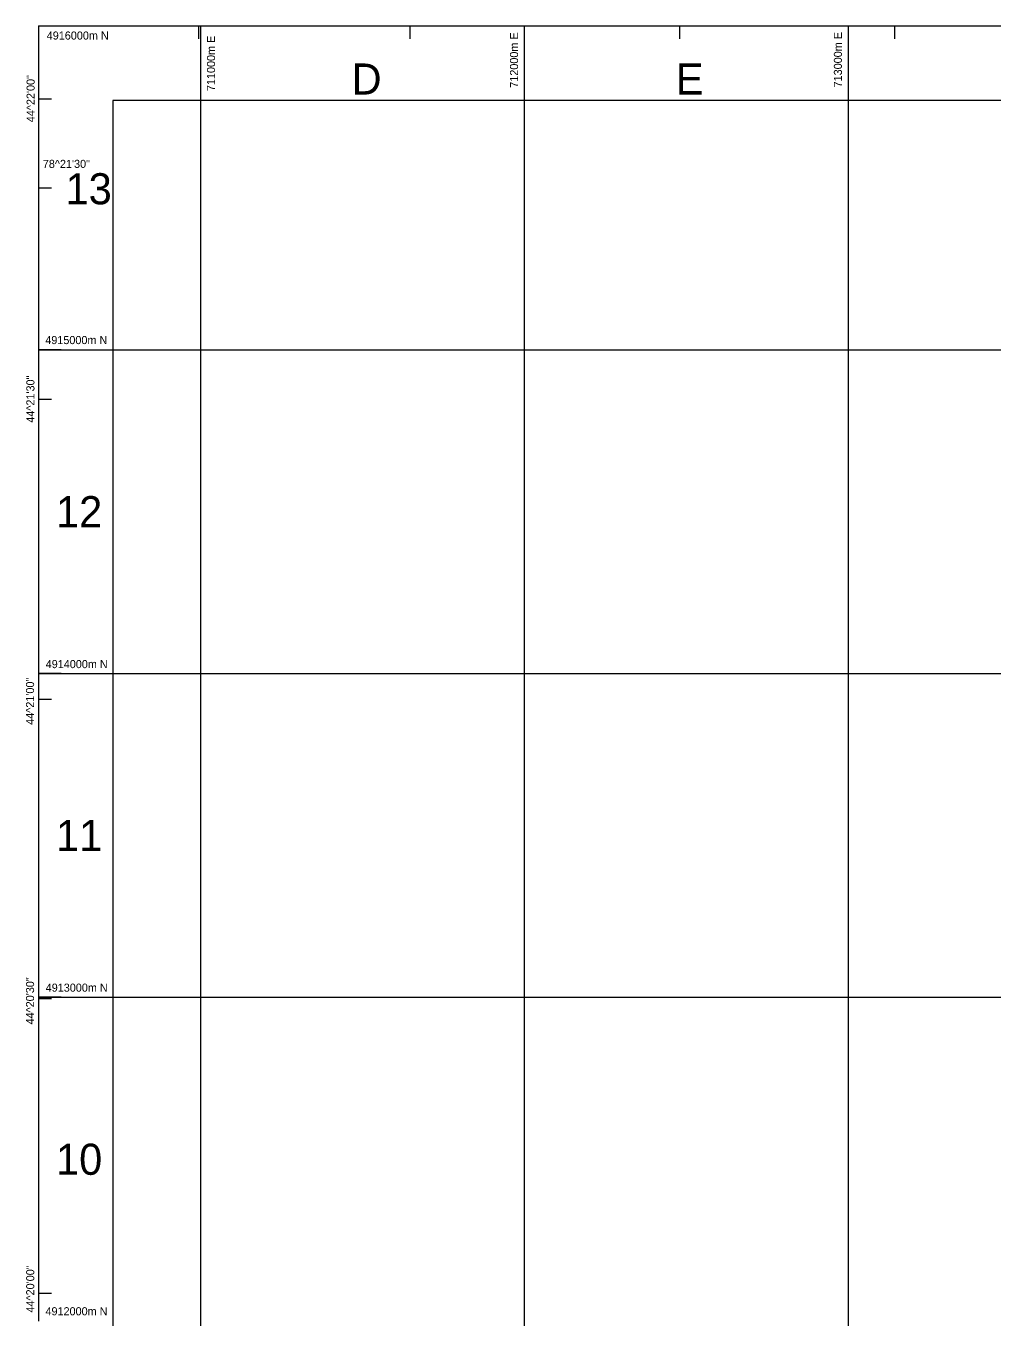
# Model space of a CAD drawing. Extents: x -10 to 710400, y -220 to 4918000.
# Drawn here: x 3255 to 6245, y 10090 to 14084 of the extents above; entities that cross this region are included whole.
import ezdxf

# ---------------------------------------------------------------- set-up
doc = ezdxf.new("R2010")
doc.units = 0
for name, color, linetype in [('clip box-no legd', 7, 'Continuous'), ('outer grid displ', 7, 'Continuous'), ('UTM grid lines', 7, 'Continuous')]:
    doc.layers.add(name, color=color, linetype=linetype)

msp = doc.modelspace()

# ---------------------------------------------------------------- linework, layer by layer
at = {"layer": 'clip box-no legd'}
for p, q in [((6523.8, 13853.8), (3523.8, 13853.8)), ((3523.8, 13853.8), (3523.8, 9853.8))]:
    msp.add_line(p, q, dxfattribs=at)
at = {"layer": 'outer grid displ'}
for p, q in [((3293.8, 14083.8), (6293.8, 14083.8)), ((3293.8, 14083.8), (3293.8, 10083.8)), ((3788.1, 14083.8), (3788.1, 14043.8)), ((3793.8, 14083.8), (3793.8, 14013.8)), ((4440.3, 14083.8), (4440.3, 14043.8)), ((4793.8, 14083.8), (4793.8, 14013.8)), ((5273.2, 14083.8), (5273.2, 14043.8)), ((5793.8, 14083.8), (5793.8, 14013.8)), ((5937.5, 14083.8), (5937.5, 14043.8)), ((3293.8, 13858.1), (3333.8, 13858.1)), ((3293.8, 13584), (3333.8, 13584)), ((3363.8, 13083.8), (3293.8, 13083.8)), ((3293.8, 12931.4), (3333.8, 12931.4)), ((3363.8, 12083.8), (3293.8, 12083.8)), ((3293.8, 12004.2), (3333.8, 12004.2)), ((3363.8, 11083.8), (3293.8, 11083.8)), ((3293.8, 11080.3), (3333.8, 11080.3)), ((3293.8, 10169.6), (3333.8, 10169.6))]:
    msp.add_line(p, q, dxfattribs=at)
at = {"layer": 'UTM grid lines'}
for p, q in [((3793.8, 14083.8), (3793.8, 83.8)), ((4793.8, 14083.8), (4793.8, 83.8)), ((5793.8, 14083.8), (5793.8, 83.8)), ((3293.8, 13083.8), (10733.8, 13083.8)), ((3293.8, 12083.8), (10733.8, 12083.8)), ((3293.8, 11083.8), (10733.8, 11083.8))]:
    msp.add_line(p, q, dxfattribs=at)

# ---------------------------------------------------------------- texts
at = {"layer": 'outer grid displ'}
for s, height, p in [('4916000m N', 25, (3319.5, 14041.5)), ('D', 96, (4260.8, 13871.7)), ('E', 96, (5262.1, 13871.7)), ('78^21\'30"', 25, (3307.4, 13645.1)), ('13', 96, (3377.6, 13532.8)), ('4915000m N', 25, (3315, 13101)), ('12', 96, (3348.1, 12535.5)), ('4914000m N', 25, (3316.3, 12100.3)), ('11', 96, (3348.1, 11535.5)), ('4913000m N', 25, (3316.3, 11101)), ('10', 96, (3348.1, 10535.5)), ('4912000m N', 25, (3315.6, 10101.6))]:
    msp.add_text(s, height=height, dxfattribs=at).set_placement(p)
for s, p in [('712000m E', (4774.9, 13892.8)), ('713000m E', (5774.9, 13893.8)), ('711000m E', (3839.2, 13882.4)), ('44^22\'00"', (3282.2, 13786.3)), ('44^21\'30"', (3281.6, 12858.3)), ('44^21\'00"', (3280.4, 11925.2)), ('44^20\'30"', (3280.4, 10999.9)), ('44^20\'00"', (3281, 10110.2))]:
    msp.add_text(s, height=25, rotation=90, dxfattribs=at).set_placement(p)

doc.saveas('drawing.dxf')
